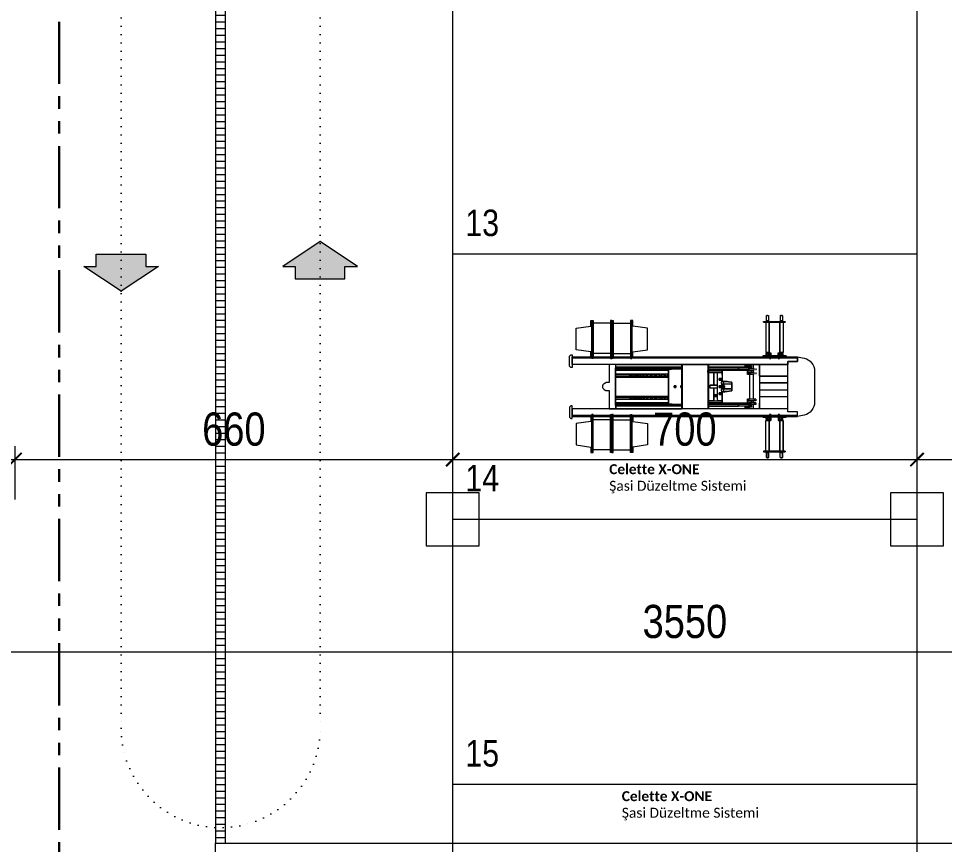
# Model space of a CAD drawing. Header units: metres. Extents: x -13545 to 152404, y -11890 to 28436.
# Drawn here: x 1645 to 3041, y 349 to 1595 of the extents above; entities that cross this region are included whole.
import ezdxf
from ezdxf.enums import TextEntityAlignment as Align

# ---------------------------------------------------------------- set-up
doc = ezdxf.new("R2010")
doc.units = ezdxf.units.M
doc.header["$LTSCALE"] = 100
doc.header["$MEASUREMENT"] = 0
for name, pattern in [('DOT2', [0.125, 0, -0.125]), ('HIDDEN', [0.375, 0.25, -0.125]), ('PHANTOM2', [1.25, 0.625, -0.125, 0.125, -0.125, 0.125, -0.125])]:
    doc.linetypes.add(name, pattern=pattern)
doc.layers.get('0').update_dxf_attribs({"color": 9, "lineweight": 9})
for name, color, linetype, lineweight in [('01', 9, 'Continuous', 9), ('06D', 9, 'Continuous', 9), ('21', 9, 'Continuous', 9), ('25', 8, 'Continuous', 9), ('32-ekipman', 9, 'Continuous', 9), ('E-KABLO', 7, 'Continuous', 30)]:
    doc.layers.add(name, color=color, linetype=linetype, lineweight=lineweight)
doc.styles.add('MuuM_TEXT-STANDART', font='ARIALN.TTF')
doc.styles.get("Standard").update_dxf_attribs({"font": 'ARIALN.TTF'})
doc.dimstyles.new('MuuM_DIM200', dxfattribs={"dimscale": 20, "dimtxt": 2, "dimasz": 1, "dimexe": 1, "dimexo": 1, "dimgap": 1, "dimtad": 1, "dimdec": 1, "dimrnd": 0.5, "dimdsep": 46, "dimtxsty": 'MuuM_TEXT-STANDART', "dimblk": 'ARCHTICK', "dimcen": 0, "dimdle": 0.15, "dimclrd": 256, "dimclre": 256, "dimclrt": 256, "dimadec": 0, "dimazin": 0, "dimtfac": 5, "dimtdec": 1, "dimtix": 1, "dimtmove": 2, "dimatfit": 3, "dimldrblk": 'DOT', "dimfxl": 3, "dimfxlon": 1, "dimtolj": 1, "dimlwd": -1, "dimlwe": -1, "dimarcsym": 0})

# ---------------------------------------------------------------- blocks, each defined once
blk = doc.blocks.new('p-kolon_80x80')
blk.add_lwpolyline([(-40, -40), (40, -40), (40, 40), (-40, 40)], close=True)
blk = doc.blocks.new('2.bod.sitatik')
at = {"layer": '01'}
for p in [(2300, -7790), (3000, -7790)]:
    blk.add_blockref('p-kolon_80x80', p, dxfattribs=at)
blk = doc.blocks.new('p-işyeri')
at = {"color": 0, "const_width": 2}
blk.add_lwpolyline([(200, 0), (200, 700), (-200, 700), (-200, 0)], close=True, dxfattribs=at)
blk = doc.blocks.new('p-ızgara')
at = {"layer": '06D'}
h = blk.add_hatch(dxfattribs=at)
h.set_pattern_fill('_USER', color=252, scale=10, angle=180, style=0, pattern_type=0)
h.set_pattern_definition([(180, (-7e-12, -8630), (-1e-15, -10), [])])
h.paths.add_polyline_path([(1942.5, -4975), (1942.5, -8278.5), (1957.5, -8278.5), (1957.5, -4975)])
blk.add_lwpolyline([(1942.5, -4975), (1942.5, -8278.5), (1957.5, -8278.5), (1957.5, -4975)], close=True, dxfattribs=at)
blk = doc.blocks.new('A$C599603B5')
at = {"linetype": 'Continuous'}
for p, q in [((1.409, 2.998), (1.409, 3.655)), ((0.079, 3.371), (0.079, 3.336)), ((0.583, 3.356), (0.079, 3.356)), ((0.079, 3.356), (0.651, 3.356)), ((0.079, 3.356), (0.079, 3.336)), ((0.079, 3.356), (0.079, 3.336)), ((0.079, 3.356), (0.583, 3.356)), ((0.583, 3.336), (0.583, 3.356)), ((0.583, 3.336), (0.583, 3.356)), ((0.583, 3.356), (0.583, 3.336)), ((0.651, 3.356), (0.583, 3.356)), ((0.651, 3.336), (0.651, 3.356)), ((0.651, 3.336), (0.651, 3.356)), ((2.069, 3.356), (1.497, 3.356)), ((1.497, 3.336), (1.497, 3.356)), ((1.497, 3.336), (1.497, 3.356)), ((1.497, 3.356), (1.565, 3.356)), ((1.565, 3.356), (2.069, 3.356)), ((1.565, 3.336), (1.565, 3.356)), ((1.565, 3.336), (1.565, 3.356)), ((1.565, 3.356), (1.565, 3.336)), ((2.069, 3.356), (1.565, 3.356)), ((2.069, 3.371), (2.069, 3.336)), ((2.069, 3.356), (2.069, 3.336)), ((2.069, 3.356), (2.069, 3.336)), ((0.079, 3.336), (0.651, 3.336)), ((0.079, 3.336), (0.583, 3.336)), ((0.119, 3.077), (0.119, 3.336)), ((0.119, 3.336), (0.572, 3.336)), ((0.119, 3.077), (0.119, 3.336)), ((0.572, 3.077), (0.572, 3.336)), ((0.572, 3.077), (0.572, 3.336)), ((0.583, 3.336), (0.651, 3.336)), ((0.638, 3.076), (0.638, 3.336)), ((2.069, 3.336), (1.497, 3.336)), ((1.565, 3.336), (1.497, 3.336)), ((1.51, 3.076), (1.51, 3.336)), ((2.069, 3.336), (1.565, 3.336)), ((1.576, 3.077), (1.576, 3.336)), ((2.029, 3.336), (1.576, 3.336)), ((1.576, 3.077), (1.576, 3.336)), ((2.029, 3.077), (2.029, 3.336)), ((2.029, 3.077), (2.029, 3.336)), ((0.079, 3.076), (0.651, 3.076)), ((0.079, 3.056), (0.079, 3.076)), ((0.079, 3.056), (0.079, 3.076)), ((0.079, 3.076), (0.583, 3.076)), ((0.119, 3.077), (0.572, 3.077)), ((0.583, 3.076), (0.583, 3.056)), ((0.583, 3.076), (0.583, 3.056)), ((0.583, 3.056), (0.583, 3.076)), ((0.583, 3.076), (0.651, 3.076)), ((0.651, 3.076), (0.651, 3.056)), ((0.651, 3.076), (0.651, 3.056)), ((2.069, 3.076), (1.497, 3.076)), ((1.497, 3.076), (1.497, 3.056)), ((1.565, 3.076), (1.497, 3.076)), ((1.497, 3.076), (1.497, 3.056)), ((1.565, 3.076), (1.565, 3.056)), ((2.069, 3.076), (1.565, 3.076)), ((1.565, 3.076), (1.565, 3.056)), ((1.565, 3.056), (1.565, 3.076)), ((2.029, 3.077), (1.576, 3.077)), ((2.069, 3.056), (2.069, 3.076)), ((2.069, 3.056), (2.069, 3.076)), ((0.079, 3.056), (0.651, 3.056)), ((0.079, 3.056), (0.079, 3.036)), ((0.079, 3.056), (0.079, 3.036)), ((0.583, 3.056), (0.079, 3.056)), ((0.079, 3.056), (0.651, 3.056)), ((0.583, 3.056), (0.079, 3.056)), ((0.079, 3.036), (0.651, 3.036)), ((0.079, 3.036), (0.583, 3.036)), ((0.119, 3.036), (0.572, 3.036)), ((0.119, 3.036), (0.119, 2.777)), ((0.119, 3.036), (0.119, 2.777)), ((0.572, 3.036), (0.572, 2.777)), ((0.572, 3.036), (0.572, 2.777)), ((0.583, 3.036), (0.583, 3.056)), ((0.583, 3.036), (0.583, 3.056)), ((0.583, 3.056), (0.583, 3.036)), ((0.651, 3.056), (0.583, 3.056)), ((0.651, 3.056), (0.583, 3.056)), ((0.583, 3.036), (0.651, 3.036)), ((0.638, 3.036), (0.638, 2.776)), ((0.651, 3.036), (0.651, 3.056)), ((0.651, 3.036), (0.651, 3.056)), ((1.359, 3.007), (0.789, 3.007)), ((0.789, 3.006), (0.789, 2.007)), ((0.789, 3.001), (1.359, 3.001)), ((0.789, 2.995), (1.359, 2.995)), ((0.813, 2.995), (0.813, 2.202)), ((0.827, 2.995), (0.827, 2.202)), ((0.884, 2.995), (0.884, 2.772)), ((0.916, 2.772), (0.916, 2.995)), ((0.926, 2.202), (0.926, 2.995)), ((1.216, 2.202), (1.216, 2.995)), ((1.233, 2.772), (1.233, 2.995)), ((1.264, 2.995), (1.264, 2.772)), ((1.321, 2.995), (1.321, 2.202)), ((1.335, 2.995), (1.335, 2.202)), ((1.359, 3.006), (1.359, 2.007)), ((1.409, 2.997), (1.409, 0.405)), ((2.069, 3.056), (1.497, 3.056)), ((1.497, 3.036), (1.497, 3.056)), ((1.497, 3.036), (1.497, 3.056)), ((1.497, 3.056), (1.565, 3.056)), ((2.069, 3.056), (1.497, 3.056)), ((1.497, 3.056), (1.565, 3.056)), ((2.069, 3.036), (1.497, 3.036)), ((1.565, 3.036), (1.497, 3.036)), ((1.51, 3.036), (1.51, 2.776)), ((1.565, 3.036), (1.565, 3.056)), ((1.565, 3.036), (1.565, 3.056)), ((1.565, 3.056), (2.069, 3.056)), ((1.565, 3.056), (1.565, 3.036)), ((1.565, 3.056), (2.069, 3.056)), ((2.069, 3.036), (1.565, 3.036)), ((2.029, 3.036), (1.576, 3.036)), ((1.576, 3.036), (1.576, 2.777)), ((1.576, 3.036), (1.576, 2.777)), ((2.029, 3.036), (2.029, 2.777)), ((2.029, 3.036), (2.029, 2.777)), ((2.069, 3.056), (2.069, 3.036)), ((2.069, 3.056), (2.069, 3.036)), ((0.079, 2.742), (0.079, 2.776)), ((0.079, 2.776), (0.651, 2.776)), ((0.079, 2.756), (0.079, 2.776)), ((0.079, 2.756), (0.079, 2.776)), ((0.079, 2.776), (0.583, 2.776)), ((0.583, 2.756), (0.079, 2.756)), ((0.079, 2.756), (0.651, 2.756)), ((0.079, 2.756), (0.583, 2.756)), ((0.119, 2.777), (0.572, 2.777)), ((0.583, 2.776), (0.583, 2.756)), ((0.583, 2.776), (0.583, 2.756)), ((0.583, 2.756), (0.583, 2.776)), ((0.583, 2.776), (0.651, 2.776)), ((0.651, 2.756), (0.583, 2.756)), ((0.651, 2.776), (0.651, 2.756)), ((0.651, 2.776), (0.651, 2.756)), ((0.916, 2.783), (0.884, 2.783)), ((0.884, 2.772), (0.916, 2.772)), ((0.884, 2.761), (0.884, 2.73)), ((0.916, 2.761), (0.884, 2.761)), ((0.916, 2.737), (0.884, 2.737)), ((0.884, 2.73), (0.907, 2.73)), ((0.884, 2.723), (0.884, 2.692)), ((0.916, 2.723), (0.884, 2.723)), ((0.916, 2.699), (0.884, 2.699)), ((0.884, 2.692), (0.907, 2.692)), ((0.884, 2.685), (0.884, 2.659)), ((0.916, 2.685), (0.884, 2.685)), ((0.916, 2.667), (0.884, 2.667)), ((0.884, 2.659), (0.907, 2.659)), ((0.907, 2.73), (0.907, 2.737)), ((0.907, 2.692), (0.907, 2.699)), ((0.907, 2.659), (0.907, 2.667)), ((0.916, 2.737), (0.916, 2.761)), ((0.916, 2.699), (0.916, 2.723)), ((0.916, 2.667), (0.916, 2.685)), ((1.233, 2.783), (1.264, 2.783)), ((1.264, 2.772), (1.233, 2.772)), ((1.233, 2.737), (1.233, 2.761)), ((1.233, 2.761), (1.264, 2.761)), ((1.233, 2.737), (1.264, 2.737)), ((1.233, 2.699), (1.233, 2.723)), ((1.233, 2.723), (1.264, 2.723)), ((1.233, 2.699), (1.264, 2.699)), ((1.233, 2.667), (1.233, 2.685)), ((1.233, 2.685), (1.264, 2.685)), ((1.233, 2.667), (1.264, 2.667)), ((1.242, 2.73), (1.242, 2.737)), ((1.264, 2.73), (1.242, 2.73)), ((1.242, 2.692), (1.242, 2.699)), ((1.264, 2.692), (1.242, 2.692)), ((1.242, 2.659), (1.242, 2.667)), ((1.264, 2.659), (1.242, 2.659)), ((1.264, 2.761), (1.264, 2.73)), ((1.264, 2.723), (1.264, 2.692)), ((1.264, 2.685), (1.264, 2.659)), ((2.069, 2.776), (1.497, 2.776)), ((1.497, 2.776), (1.497, 2.756)), ((1.565, 2.776), (1.497, 2.776)), ((1.497, 2.776), (1.497, 2.756)), ((2.069, 2.756), (1.497, 2.756)), ((1.497, 2.756), (1.565, 2.756)), ((1.565, 2.776), (1.565, 2.756)), ((2.069, 2.776), (1.565, 2.776)), ((1.565, 2.776), (1.565, 2.756)), ((1.565, 2.756), (1.565, 2.776)), ((1.565, 2.756), (2.069, 2.756)), ((2.069, 2.756), (1.565, 2.756)), ((2.029, 2.777), (1.576, 2.777)), ((2.069, 2.742), (2.069, 2.776)), ((2.069, 2.756), (2.069, 2.776)), ((2.069, 2.756), (2.069, 2.776)), ((0.884, 2.652), (0.884, 2.621)), ((0.916, 2.652), (0.884, 2.652)), ((0.916, 2.629), (0.884, 2.629)), ((0.884, 2.621), (0.907, 2.621)), ((0.884, 2.614), (0.884, 2.577)), ((0.916, 2.614), (0.884, 2.614)), ((0.916, 2.584), (0.884, 2.584)), ((0.884, 2.577), (0.907, 2.577)), ((0.884, 2.57), (0.884, 2.525)), ((0.916, 2.57), (0.884, 2.57)), ((0.916, 2.533), (0.884, 2.533)), ((0.884, 2.525), (0.907, 2.525)), ((0.884, 2.518), (0.884, 2.467)), ((0.916, 2.518), (0.884, 2.518)), ((0.907, 2.621), (0.907, 2.629)), ((0.907, 2.577), (0.907, 2.584)), ((0.907, 2.525), (0.907, 2.533)), ((0.916, 2.629), (0.916, 2.652)), ((0.916, 2.584), (0.916, 2.614)), ((0.916, 2.533), (0.916, 2.57)), ((0.916, 2.475), (0.916, 2.518)), ((1.233, 2.629), (1.233, 2.652)), ((1.233, 2.652), (1.264, 2.652)), ((1.233, 2.629), (1.264, 2.629)), ((1.233, 2.584), (1.233, 2.614)), ((1.233, 2.614), (1.264, 2.614)), ((1.233, 2.584), (1.264, 2.584)), ((1.233, 2.533), (1.233, 2.57)), ((1.233, 2.57), (1.264, 2.57)), ((1.233, 2.533), (1.264, 2.533)), ((1.233, 2.475), (1.233, 2.518)), ((1.233, 2.518), (1.264, 2.518)), ((1.242, 2.621), (1.242, 2.629)), ((1.264, 2.621), (1.242, 2.621)), ((1.242, 2.577), (1.242, 2.584)), ((1.264, 2.577), (1.242, 2.577)), ((1.242, 2.525), (1.242, 2.533)), ((1.264, 2.525), (1.242, 2.525)), ((1.264, 2.652), (1.264, 2.621)), ((1.264, 2.614), (1.264, 2.577)), ((1.264, 2.57), (1.264, 2.525)), ((1.264, 2.518), (1.264, 2.467)), ((0.916, 2.475), (0.884, 2.475)), ((0.884, 2.467), (0.907, 2.467)), ((0.884, 2.45), (0.884, 2.399)), ((0.916, 2.45), (0.884, 2.45)), ((0.916, 2.407), (0.884, 2.407)), ((0.884, 2.399), (0.907, 2.399)), ((0.884, 2.382), (0.884, 2.331)), ((0.916, 2.382), (0.884, 2.382)), ((0.907, 2.467), (0.907, 2.475)), ((0.907, 2.399), (0.907, 2.407)), ((0.916, 2.407), (0.916, 2.45)), ((0.916, 2.339), (0.916, 2.382)), ((1.233, 2.475), (1.264, 2.475)), ((1.233, 2.407), (1.233, 2.45)), ((1.233, 2.45), (1.264, 2.45)), ((1.233, 2.407), (1.264, 2.407)), ((1.233, 2.339), (1.233, 2.382)), ((1.233, 2.382), (1.264, 2.382)), ((1.242, 2.467), (1.242, 2.475)), ((1.264, 2.467), (1.242, 2.467)), ((1.242, 2.399), (1.242, 2.407)), ((1.264, 2.399), (1.242, 2.399)), ((1.264, 2.45), (1.264, 2.399)), ((1.264, 2.382), (1.264, 2.331)), ((0.916, 2.339), (0.884, 2.339)), ((0.884, 2.331), (0.907, 2.331)), ((0.884, 2.304), (0.884, 2.253)), ((0.916, 2.304), (0.884, 2.304)), ((0.916, 2.261), (0.884, 2.261)), ((0.884, 2.253), (0.907, 2.253)), ((0.907, 2.331), (0.907, 2.339)), ((0.907, 2.253), (0.907, 2.261)), ((0.916, 2.261), (0.916, 2.304)), ((1.233, 2.339), (1.264, 2.339)), ((1.233, 2.261), (1.233, 2.304)), ((1.233, 2.304), (1.264, 2.304)), ((1.233, 2.261), (1.264, 2.261)), ((1.242, 2.331), (1.242, 2.339)), ((1.264, 2.331), (1.242, 2.331)), ((1.242, 2.253), (1.242, 2.261)), ((1.264, 2.253), (1.242, 2.253)), ((1.264, 2.304), (1.264, 2.253)), ((0.809, 2.206), (0.789, 2.206)), ((0.805, 2.156), (0.806, 2.156)), ((0.805, 2.007), (0.805, 2.156)), ((0.805, 2.148), (0.806, 2.148)), ((0.809, 2.157), (0.809, 2.206)), ((1.338, 2.202), (0.81, 2.202)), ((0.81, 2.15), (0.81, 2.202)), ((0.884, 2.216), (0.884, 2.202)), ((0.916, 2.216), (0.884, 2.216)), ((0.916, 2.202), (0.916, 2.216)), ((1.061, 2.112), (1.061, 2.096)), ((1.061, 2.104), (1.062, 2.101)), ((1.062, 2.101), (1.064, 2.098)), ((1.084, 2.098), (1.086, 2.101)), ((1.087, 2.112), (1.086, 2.114)), ((1.087, 2.096), (1.087, 2.112)), ((1.233, 2.202), (1.233, 2.216)), ((1.233, 2.216), (1.264, 2.216)), ((1.264, 2.216), (1.264, 2.202)), ((1.338, 2.15), (1.338, 2.202)), ((1.339, 2.157), (1.339, 2.206)), ((1.359, 2.206), (1.339, 2.206)), ((1.343, 2.156), (1.342, 2.156)), ((1.343, 2.148), (1.342, 2.148)), ((1.343, 2.007), (1.343, 2.156)), ((0.739, 1.999), (1.409, 1.999)), ((0.739, 1.999), (1.409, 1.999)), ((1.409, 1.998), (0.739, 1.998)), ((1.061, 2.012), (1.061, 2.007)), ((1.087, 2.012), (1.086, 2.015)), ((1.087, 2.007), (1.087, 2.012)), ((1.409, 1.607), (0.739, 1.607)), ((1.409, 1.598), (0.739, 1.598)), ((0.739, 1.598), (1.409, 1.598)), ((0.739, 1.598), (0.779, 1.598)), ((0.779, 0.956), (0.779, 1.607)), ((0.809, 1.607), (0.809, 0.999)), ((0.809, 1.551), (0.829, 1.551)), ((0.829, 1.607), (0.829, 1.391)), ((0.859, 1.607), (0.859, 1.391)), ((1.054, 1.575), (1.054, 1.461)), ((1.088, 1.58), (1.06, 1.58)), ((1.094, 1.575), (1.094, 1.461)), ((1.289, 1.607), (1.289, 1.391)), ((1.319, 1.607), (1.319, 1.391)), ((1.319, 1.551), (1.339, 1.551)), ((1.339, 0.999), (1.339, 1.607)), ((1.369, 0.956), (1.369, 1.607)), ((1.369, 1.598), (1.409, 1.598)), ((0.859, 1.521), (1.054, 1.521)), ((0.859, 1.461), (1.289, 1.461)), ((0.926, 1.461), (0.926, 1.521)), ((0.948, 1.521), (0.948, 1.461)), ((0.978, 1.438), (0.953, 1.438)), ((0.953, 1.438), (0.953, 1.391)), ((0.978, 1.438), (0.978, 1.391)), ((0.999, 1.397), (0.978, 1.397)), ((0.978, 1.391), (0.978, 1.397)), ((0.999, 1.367), (0.999, 1.397)), ((1.04, 1.397), (1.061, 1.397)), ((1.04, 1.397), (1.04, 1.367)), ((1.061, 1.397), (1.061, 1.367)), ((1.062, 1.438), (1.062, 1.357)), ((1.062, 1.438), (1.087, 1.438)), ((1.087, 1.438), (1.087, 1.357)), ((1.108, 1.397), (1.087, 1.397)), ((1.087, 1.367), (1.087, 1.397)), ((1.094, 1.521), (1.289, 1.521)), ((1.108, 1.367), (1.108, 1.397)), ((1.149, 1.397), (1.17, 1.397)), ((1.149, 1.397), (1.149, 1.367)), ((1.17, 1.397), (1.17, 1.391)), ((1.171, 1.438), (1.196, 1.438)), ((1.171, 1.438), (1.171, 1.391)), ((1.196, 1.438), (1.196, 1.391)), ((0.824, 0.999), (0.824, 1.387)), ((0.828, 1.391), (0.829, 1.391)), ((0.981, 1.391), (0.829, 1.391)), ((0.978, 1.394), (0.978, 1.394)), ((1.009, 1.251), (0.991, 1.385)), ((0.999, 1.367), (0.993, 1.367)), ((1.001, 1.394), (0.999, 1.394)), ((1, 1.384), (1, 1.389)), ((1, 1.32), (1, 1.369)), ((1.04, 1.394), (1.039, 1.394)), ((1.04, 1.246), (1.04, 1.369)), ((1.04, 1.367), (1.061, 1.367)), ((1.062, 1.394), (1.061, 1.394)), ((1.062, 1.369), (1.061, 1.369)), ((1.062, 1.357), (1.087, 1.357)), ((1.087, 1.394), (1.087, 1.394)), ((1.087, 1.369), (1.087, 1.369)), ((1.108, 1.367), (1.087, 1.367)), ((1.11, 1.394), (1.108, 1.394)), ((1.109, 1.384), (1.109, 1.389)), ((1.109, 1.246), (1.109, 1.369)), ((1.158, 1.385), (1.139, 1.251)), ((1.149, 1.394), (1.148, 1.394)), ((1.149, 1.32), (1.149, 1.369)), ((1.149, 1.367), (1.155, 1.367)), ((1.319, 1.391), (1.168, 1.391)), ((1.171, 1.394), (1.17, 1.394)), ((1.324, 0.999), (1.324, 1.387)), ((0.809, 1.147), (0.779, 1.147)), ((1.129, 1.246), (1.019, 1.246)), ((1.339, 1.147), (1.369, 1.147)), ((0.778, 1.044), (0.753, 1.044)), ((0.753, 0.985), (0.753, 1.044)), ((0.778, 0.952), (0.778, 1.044)), ((0.803, 0.886), (0.803, 0.99)), ((0.828, 0.99), (0.803, 0.99)), ((0.828, 0.99), (0.803, 0.99)), ((0.803, 0.99), (0.803, 0.928)), ((0.828, 0.886), (0.828, 0.99)), ((0.828, 0.928), (0.828, 0.99)), ((0.829, 1.012), (0.889, 1.012)), ((0.829, 1.012), (0.829, 0.956)), ((0.859, 1.012), (0.859, 0.956)), ((0.885, 0.99), (0.86, 0.99)), ((0.86, 0.886), (0.86, 0.99)), ((0.885, 0.99), (0.86, 0.99)), ((0.86, 0.99), (0.86, 0.928)), ((0.885, 0.886), (0.885, 0.99)), ((0.885, 0.928), (0.885, 0.99)), ((0.892, 1.01), (0.891, 1.009)), ((0.892, 1.01), (0.892, 1.01)), ((1.257, 1.009), (1.256, 1.01)), ((1.256, 1.01), (1.256, 1.01)), ((1.259, 1.012), (1.319, 1.012)), ((1.288, 0.99), (1.263, 0.99)), ((1.263, 0.908), (1.263, 0.99)), ((1.288, 0.99), (1.263, 0.99)), ((1.263, 0.99), (1.263, 0.928)), ((1.288, 0.908), (1.288, 0.99)), ((1.288, 0.928), (1.288, 0.99)), ((1.289, 1.011), (1.289, 0.956)), ((1.32, 1.012), (1.319, 1.012)), ((1.319, 1.011), (1.319, 0.956)), ((1.345, 0.99), (1.32, 0.99)), ((1.32, 0.908), (1.32, 0.99)), ((1.345, 0.99), (1.32, 0.99)), ((1.32, 0.99), (1.32, 0.928)), ((1.345, 0.908), (1.345, 0.99)), ((1.345, 0.928), (1.345, 0.99)), ((1.37, 1.044), (1.395, 1.044)), ((1.37, 0.952), (1.37, 1.044)), ((1.395, 0.985), (1.395, 1.044)), ((0.803, 0.928), (0.74, 0.928)), ((0.74, 0.828), (0.74, 0.928)), ((0.803, 0.928), (0.74, 0.928)), ((0.828, 0.908), (0.803, 0.908)), ((0.828, 0.886), (0.803, 0.886)), ((0.86, 0.928), (0.828, 0.928)), ((0.86, 0.928), (0.828, 0.928)), ((0.885, 0.908), (0.86, 0.908)), ((0.885, 0.886), (0.86, 0.886)), ((1.263, 0.928), (0.885, 0.928)), ((1.263, 0.928), (0.885, 0.928)), ((1.263, 0.908), (1.288, 0.908)), ((1.288, 0.886), (1.263, 0.886)), ((1.32, 0.928), (1.288, 0.928)), ((1.32, 0.928), (1.288, 0.928)), ((1.32, 0.908), (1.345, 0.908)), ((1.345, 0.886), (1.32, 0.886)), ((1.408, 0.928), (1.345, 0.928)), ((1.408, 0.928), (1.345, 0.928)), ((1.408, 0.828), (1.408, 0.928)), ((0, 0.713), (0.002, 0.722)), ((0, 0.713), (0.002, 0.722)), ((0, 0.707), (0.002, 0.698)), ((0.002, 0.698), (0, 0.707)), ((0.08, 0.726), (0.007, 0.726)), ((0.007, 0.726), (0.08, 0.726)), ((0.08, 0.694), (0.08, 0.726)), ((0.08, 0.726), (0.08, 0.725)), ((0.08, 0.725), (0.091, 0.725)), ((0.08, 0.725), (0.08, 0.695)), ((0.091, 0.725), (0.08, 0.725)), ((0.08, 0.725), (0.08, 0.695)), ((0.101, 0.768), (0.091, 0.768)), ((0.091, 0.768), (0.091, 0.442)), ((0.101, 0.768), (0.091, 0.768)), ((0.091, 0.768), (0.091, 0.442)), ((0.091, 0.695), (0.091, 0.725)), ((0.101, 0.768), (0.101, 0.442)), ((0.101, 0.442), (0.101, 0.768)), ((0.101, 0.735), (0.561, 0.735)), ((0.101, 0.685), (0.101, 0.735)), ((0.101, 0.735), (0.561, 0.735)), ((0.101, 0.735), (0.561, 0.735)), ((0.101, 0.685), (0.101, 0.735)), ((0.561, 0.71), (0.561, 0.735)), ((0.561, 0.735), (0.561, 0.685)), ((0.561, 0.735), (0.561, 0.685)), ((0.561, 0.68), (0.561, 0.708)), ((0.561, 0.708), (0.561, 0.68)), ((0.584, 0.731), (0.612, 0.731)), ((0.612, 0.731), (0.584, 0.731)), ((0.612, 0.78), (0.622, 0.78)), ((0.612, 0.78), (0.612, 0.68)), ((0.612, 0.68), (0.612, 0.78)), ((0.612, 0.78), (0.622, 0.78)), ((0.612, 0.68), (0.612, 0.731)), ((0.622, 0.68), (0.622, 0.78)), ((0.622, 0.78), (0.622, 0.68)), ((1.408, 0.828), (0.74, 0.828)), ((0.74, 0.828), (0.918, 0.827)), ((0.918, 0.827), (1.018, 0.827)), ((0.918, 0.405), (0.918, 0.827)), ((0.918, 0.405), (0.918, 0.827)), ((1.018, 0.405), (1.018, 0.827)), ((1.018, 0.405), (1.018, 0.827)), ((1.018, 0.827), (1.13, 0.827)), ((1.13, 0.827), (1.23, 0.827)), ((1.13, 0.827), (1.13, 0.405)), ((1.13, 0.405), (1.13, 0.827)), ((1.23, 0.405), (1.23, 0.828)), ((1.23, 0.828), (1.408, 0.828)), ((1.23, 0.827), (1.23, 0.405)), ((1.536, 0.78), (1.526, 0.78)), ((1.526, 0.68), (1.526, 0.78)), ((1.536, 0.78), (1.536, 0.68)), ((1.564, 0.731), (1.536, 0.731)), ((2.047, 0.735), (1.587, 0.735)), ((1.587, 0.71), (1.587, 0.735)), ((1.587, 0.68), (1.587, 0.708)), ((2.047, 0.768), (2.057, 0.768)), ((2.047, 0.768), (2.047, 0.442)), ((2.057, 0.768), (2.057, 0.442)), ((2.068, 0.725), (2.057, 0.725)), ((2.148, 0.713), (2.146, 0.722)), ((2.148, 0.707), (2.146, 0.698)), ((0.007, 0.694), (0.08, 0.694)), ((0.08, 0.694), (0.007, 0.694)), ((0.08, 0.695), (0.091, 0.695)), ((0.08, 0.695), (0.08, 0.694)), ((0.08, 0.695), (0.091, 0.695)), ((0.101, 0.685), (0.561, 0.685)), ((0.561, 0.685), (0.101, 0.685)), ((0.561, 0.685), (0.101, 0.685)), ((0.561, 0.68), (0.561, 0.68)), ((0.561, 0.68), (0.562, 0.68)), ((0.561, 0.68), (0.612, 0.68)), ((0.652, 0.68), (0.562, 0.68)), ((0.562, 0.68), (0.562, 0.66)), ((0.652, 0.68), (0.562, 0.68)), ((0.562, 0.68), (0.562, 0.66)), ((0.652, 0.66), (0.562, 0.66)), ((0.562, 0.66), (0.652, 0.66)), ((0.622, 0.68), (0.612, 0.68)), ((0.612, 0.55), (0.612, 0.66)), ((0.612, 0.55), (0.612, 0.66)), ((0.612, 0.66), (0.622, 0.66)), ((0.622, 0.55), (0.622, 0.66)), ((0.622, 0.66), (0.622, 0.55)), ((0.622, 0.66), (0.622, 0.55)), ((0.652, 0.68), (0.652, 0.66)), ((0.652, 0.66), (0.652, 0.68)), ((1.496, 0.68), (1.586, 0.68)), ((1.496, 0.68), (1.496, 0.66)), ((1.496, 0.66), (1.586, 0.66)), ((1.526, 0.55), (1.526, 0.66)), ((1.526, 0.66), (1.526, 0.55)), ((1.536, 0.55), (1.536, 0.66)), ((1.586, 0.68), (1.586, 0.66)), ((1.587, 0.68), (1.586, 0.68)), ((2.047, 0.685), (1.587, 0.685)), ((1.587, 0.68), (1.587, 0.68)), ((2.068, 0.695), (2.057, 0.695)), ((0, 0.503), (0.002, 0.512)), ((0, 0.503), (0.002, 0.512)), ((0, 0.497), (0.002, 0.488)), ((0.002, 0.488), (0, 0.497)), ((0.007, 0.516), (0.08, 0.516)), ((0.007, 0.516), (0.08, 0.516)), ((0.007, 0.484), (0.08, 0.484)), ((0.08, 0.484), (0.007, 0.484)), ((0.08, 0.484), (0.08, 0.516)), ((0.08, 0.516), (0.08, 0.515)), ((0.08, 0.515), (0.091, 0.515)), ((0.08, 0.515), (0.08, 0.485)), ((0.091, 0.515), (0.08, 0.515)), ((0.08, 0.515), (0.08, 0.485)), ((0.08, 0.485), (0.091, 0.485)), ((0.08, 0.485), (0.08, 0.484)), ((0.08, 0.485), (0.091, 0.485)), ((0.091, 0.485), (0.091, 0.515)), ((0.101, 0.442), (0.091, 0.442)), ((0.091, 0.442), (0.101, 0.442)), ((0.101, 0.525), (0.561, 0.525)), ((0.561, 0.525), (0.101, 0.525)), ((0.101, 0.525), (0.101, 0.475)), ((0.101, 0.525), (0.561, 0.525)), ((0.101, 0.475), (0.101, 0.525)), ((0.101, 0.475), (0.561, 0.475)), ((0.101, 0.475), (0.561, 0.475)), ((0.561, 0.475), (0.101, 0.475)), ((0.561, 0.53), (0.561, 0.502)), ((0.561, 0.53), (0.562, 0.53)), ((0.612, 0.53), (0.561, 0.53)), ((0.561, 0.53), (0.561, 0.502)), ((0.561, 0.475), (0.561, 0.525)), ((0.561, 0.525), (0.561, 0.475)), ((0.561, 0.475), (0.561, 0.5)), ((0.652, 0.55), (0.562, 0.55)), ((0.562, 0.55), (0.562, 0.53)), ((0.652, 0.55), (0.562, 0.55)), ((0.562, 0.55), (0.562, 0.53)), ((0.652, 0.53), (0.562, 0.53)), ((0.562, 0.53), (0.652, 0.53)), ((0.584, 0.479), (0.612, 0.479)), ((0.584, 0.479), (0.612, 0.479)), ((0.622, 0.55), (0.612, 0.55)), ((0.612, 0.43), (0.612, 0.53)), ((0.622, 0.53), (0.612, 0.53)), ((0.612, 0.53), (0.612, 0.43)), ((0.612, 0.479), (0.612, 0.53)), ((0.612, 0.43), (0.622, 0.43)), ((0.612, 0.43), (0.622, 0.43)), ((0.652, 0.55), (0.622, 0.55)), ((0.622, 0.43), (0.622, 0.53)), ((0.622, 0.43), (0.622, 0.53)), ((0.652, 0.55), (0.652, 0.53)), ((0.652, 0.53), (0.652, 0.55)), ((1.496, 0.55), (1.586, 0.55)), ((1.496, 0.55), (1.496, 0.53)), ((1.496, 0.55), (1.526, 0.55)), ((1.496, 0.53), (1.586, 0.53)), ((1.526, 0.43), (1.526, 0.53)), ((1.536, 0.43), (1.526, 0.43)), ((1.536, 0.43), (1.536, 0.53)), ((1.564, 0.479), (1.536, 0.479)), ((1.586, 0.55), (1.586, 0.53)), ((1.587, 0.53), (1.586, 0.53)), ((1.587, 0.53), (1.587, 0.502)), ((2.047, 0.525), (1.587, 0.525)), ((1.587, 0.475), (1.587, 0.5)), ((2.047, 0.475), (1.587, 0.475)), ((2.047, 0.442), (2.057, 0.442)), ((2.068, 0.515), (2.057, 0.515)), ((2.068, 0.485), (2.057, 0.485)), ((2.141, 0.516), (2.068, 0.516)), ((2.148, 0.503), (2.146, 0.512)), ((2.148, 0.497), (2.146, 0.488))]:
    blk.add_line(p, q, dxfattribs=at)
for points in [[(0.594, 3.655), (0.784, 3.655), (0.784, 3.675), (0.764, 3.695), (0.614, 3.695), (0.594, 3.675)], [(0.623, 3.655), (0.623, 0.255), (0.638, 0.255), (0.638, 3.655)], [(0.638, 3.655), (0.638, 0.255), (0.693, 0.255), (0.693, 0.405), (0.739, 0.405), (0.739, 3.655)], [(1.554, 3.655), (1.364, 3.655), (1.364, 3.675), (1.384, 3.695), (1.534, 3.695), (1.554, 3.675)], [(1.51, 3.655), (1.51, 0.255), (1.455, 0.255), (1.455, 0.405), (1.409, 0.405), (1.409, 3.655)], [(0.781, 2.997), (0.739, 2.998), (0.739, 1.999), (0.781, 1.999)], [(0.789, 2.007), (0.789, 2.995), (0.813, 2.995), (0.81, 2.202), (0.809, 2.157), (0.805, 2.156), (0.805, 2.007)], [(0.827, 2.202), (0.813, 2.202), (0.813, 2.995), (0.827, 2.995)], [(0.884, 2.202), (0.827, 2.202), (0.827, 2.995), (0.884, 2.995)], [(0.884, 2.995), (0.916, 2.995), (0.916, 2.783), (0.884, 2.783)], [(0.926, 2.202), (0.916, 2.202), (0.916, 2.995), (0.926, 2.995)], [(1.216, 2.202), (1.233, 2.202), (1.233, 2.995), (1.216, 2.995)], [(1.233, 2.995), (1.264, 2.995), (1.264, 2.783), (1.233, 2.783)], [(1.321, 2.202), (1.264, 2.202), (1.264, 2.995), (1.321, 2.995)], [(1.321, 2.202), (1.335, 2.202), (1.335, 2.995), (1.321, 2.995)], [(1.359, 2.007), (1.359, 2.995), (1.335, 2.995), (1.335, 2.202), (1.339, 2.202), (1.339, 2.157), (1.343, 2.156), (1.343, 2.007)], [(1.367, 2.997), (1.409, 2.998), (1.409, 1.999), (1.367, 1.999)], [(0.884, 2.772), (0.916, 2.772), (0.916, 2.783), (0.884, 2.783)], [(0.916, 2.761), (0.884, 2.761), (0.884, 2.771), (0.916, 2.771)], [(0.884, 2.761), (0.916, 2.761), (0.916, 2.737), (0.884, 2.737)], [(0.884, 2.73), (0.907, 2.73), (0.907, 2.737), (0.884, 2.737)], [(0.916, 2.723), (0.884, 2.723), (0.884, 2.73), (0.916, 2.73)], [(0.884, 2.723), (0.916, 2.723), (0.916, 2.699), (0.884, 2.699)], [(0.907, 2.692), (0.884, 2.692), (0.884, 2.699), (0.907, 2.699)], [(0.916, 2.685), (0.884, 2.685), (0.884, 2.692), (0.916, 2.692)], [(0.884, 2.685), (0.916, 2.685), (0.916, 2.667), (0.884, 2.667)], [(0.907, 2.659), (0.884, 2.659), (0.884, 2.667), (0.907, 2.667)], [(0.916, 2.652), (0.884, 2.652), (0.884, 2.659), (0.916, 2.659)], [(1.264, 2.772), (1.233, 2.772), (1.233, 2.783), (1.264, 2.783)], [(1.233, 2.761), (1.264, 2.761), (1.264, 2.771), (1.233, 2.771)], [(1.233, 2.761), (1.264, 2.761), (1.264, 2.737), (1.233, 2.737)], [(1.233, 2.723), (1.264, 2.723), (1.264, 2.73), (1.233, 2.73)], [(1.233, 2.723), (1.264, 2.723), (1.264, 2.699), (1.233, 2.699)], [(1.233, 2.685), (1.264, 2.685), (1.264, 2.692), (1.233, 2.692)], [(1.233, 2.685), (1.264, 2.685), (1.264, 2.667), (1.233, 2.667)], [(1.233, 2.652), (1.264, 2.652), (1.264, 2.659), (1.233, 2.659)], [(1.264, 2.73), (1.242, 2.73), (1.242, 2.737), (1.264, 2.737)], [(1.264, 2.692), (1.242, 2.692), (1.242, 2.699), (1.264, 2.699)], [(1.264, 2.659), (1.242, 2.659), (1.242, 2.667), (1.264, 2.667)], [(0.884, 2.652), (0.916, 2.652), (0.916, 2.629), (0.884, 2.629)], [(0.907, 2.621), (0.884, 2.621), (0.884, 2.629), (0.907, 2.629)], [(0.916, 2.614), (0.884, 2.614), (0.884, 2.621), (0.916, 2.621)], [(0.884, 2.614), (0.916, 2.614), (0.916, 2.584), (0.884, 2.584)], [(0.907, 2.577), (0.884, 2.577), (0.884, 2.584), (0.907, 2.584)], [(0.916, 2.57), (0.884, 2.57), (0.884, 2.577), (0.916, 2.577)], [(0.884, 2.57), (0.916, 2.57), (0.916, 2.533), (0.884, 2.533)], [(0.884, 2.525), (0.907, 2.525), (0.907, 2.533), (0.884, 2.533)], [(0.916, 2.518), (0.884, 2.518), (0.884, 2.525), (0.916, 2.525)], [(0.884, 2.518), (0.916, 2.518), (0.916, 2.475), (0.884, 2.475)], [(1.233, 2.652), (1.264, 2.652), (1.264, 2.629), (1.233, 2.629)], [(1.233, 2.614), (1.264, 2.614), (1.264, 2.621), (1.233, 2.621)], [(1.233, 2.614), (1.264, 2.614), (1.264, 2.584), (1.233, 2.584)], [(1.233, 2.57), (1.264, 2.57), (1.264, 2.577), (1.233, 2.577)], [(1.233, 2.57), (1.264, 2.57), (1.264, 2.533), (1.233, 2.533)], [(1.233, 2.518), (1.264, 2.518), (1.264, 2.525), (1.233, 2.525)], [(1.233, 2.518), (1.264, 2.518), (1.264, 2.475), (1.233, 2.475)], [(1.264, 2.621), (1.242, 2.621), (1.242, 2.629), (1.264, 2.629)], [(1.264, 2.577), (1.242, 2.577), (1.242, 2.584), (1.264, 2.584)], [(1.264, 2.533), (1.242, 2.533), (1.242, 2.525), (1.264, 2.525)], [(0.884, 2.467), (0.907, 2.467), (0.907, 2.475), (0.884, 2.475)], [(0.916, 2.45), (0.884, 2.45), (0.884, 2.467), (0.916, 2.467)], [(0.884, 2.45), (0.916, 2.45), (0.916, 2.407), (0.884, 2.407)], [(0.907, 2.399), (0.884, 2.399), (0.884, 2.407), (0.907, 2.407)], [(0.916, 2.382), (0.884, 2.382), (0.884, 2.399), (0.916, 2.399)], [(0.884, 2.382), (0.916, 2.382), (0.916, 2.339), (0.884, 2.339)], [(1.233, 2.45), (1.264, 2.45), (1.264, 2.467), (1.233, 2.467)], [(1.233, 2.45), (1.264, 2.45), (1.264, 2.407), (1.233, 2.407)], [(1.233, 2.382), (1.264, 2.382), (1.264, 2.399), (1.233, 2.399)], [(1.233, 2.382), (1.264, 2.382), (1.264, 2.339), (1.233, 2.339)], [(1.264, 2.467), (1.242, 2.467), (1.242, 2.475), (1.264, 2.475)], [(1.242, 2.399), (1.264, 2.399), (1.264, 2.407), (1.242, 2.407)], [(0.907, 2.331), (0.884, 2.331), (0.884, 2.339), (0.907, 2.339)], [(0.916, 2.304), (0.884, 2.304), (0.884, 2.331), (0.916, 2.331)], [(0.884, 2.304), (0.916, 2.304), (0.916, 2.261), (0.884, 2.261)], [(0.907, 2.253), (0.884, 2.253), (0.884, 2.261), (0.907, 2.261)], [(0.916, 2.216), (0.884, 2.216), (0.884, 2.253), (0.916, 2.253)], [(1.233, 2.304), (1.264, 2.304), (1.264, 2.331), (1.233, 2.331)], [(1.233, 2.304), (1.264, 2.304), (1.264, 2.261), (1.233, 2.261)], [(1.233, 2.216), (1.264, 2.216), (1.264, 2.253), (1.233, 2.253)], [(1.264, 2.331), (1.242, 2.331), (1.242, 2.339), (1.264, 2.339)], [(1.242, 2.253), (1.264, 2.253), (1.264, 2.261), (1.242, 2.261)], [(1.343, 2.007), (0.805, 2.007), (0.805, 2.15), (0.81, 2.15), (0.81, 2.202), (1.338, 2.202), (1.339, 2.157), (1.343, 2.148)], [(0.916, 2.216), (0.884, 2.216), (0.884, 2.202), (0.916, 2.202)], [(1.264, 2.216), (1.233, 2.216), (1.233, 2.202), (1.264, 2.202)], [(0.779, 1.147), (0.809, 1.147), (0.809, 1.598), (0.779, 1.598)], [(0.809, 1.598), (0.829, 1.598), (0.829, 1.551), (0.809, 1.551)], [(0.829, 1.551), (0.809, 1.551), (0.809, 0.999), (0.824, 0.999), (0.824, 1.387), (0.828, 1.391)], [(0.859, 1.391), (0.829, 1.391), (0.829, 1.598), (0.859, 1.598)], [(0.859, 1.521), (0.859, 1.598), (1.289, 1.598), (1.289, 1.521), (1.094, 1.521), (1.094, 1.575), (1.093, 1.578), (1.088, 1.58), (1.06, 1.58), (1.057, 1.579), (1.054, 1.575), (1.054, 1.521)], [(1.094, 1.575), (1.088, 1.58), (1.057, 1.579), (1.054, 1.575), (1.054, 1.461), (1.094, 1.461)], [(1.319, 1.391), (1.289, 1.391), (1.289, 1.607), (1.319, 1.607)], [(1.339, 1.551), (1.319, 1.551), (1.319, 1.598), (1.339, 1.598)], [(1.319, 1.551), (1.339, 1.551), (1.339, 0.999), (1.324, 0.999), (1.324, 1.387), (1.319, 1.391)], [(1.339, 1.598), (1.369, 1.598), (1.369, 1.147), (1.339, 1.147)], [(1.289, 1.461), (1.289, 1.391), (1.196, 1.391), (1.196, 1.438), (1.171, 1.438), (1.17, 1.397), (1.149, 1.397), (1.143, 1.402), (1.139, 1.405), (1.134, 1.407), (1.124, 1.407), (1.119, 1.405), (1.115, 1.402), (1.108, 1.397), (1.087, 1.397), (1.087, 1.438), (1.062, 1.438), (1.061, 1.397), (1.04, 1.397), (1.037, 1.398), (1.03, 1.405), (1.025, 1.407), (1.02, 1.407), (1.01, 1.405), (1.002, 1.398), (0.999, 1.397), (0.978, 1.397), (0.978, 1.438), (0.953, 1.438), (0.953, 1.391), (0.859, 1.391), (0.859, 1.461)], [(0.926, 1.461), (0.948, 1.461), (0.948, 1.521), (0.926, 1.521)], [(0.953, 1.438), (0.978, 1.438), (0.978, 1.391), (0.953, 1.391)], [(0.999, 1.367), (0.993, 1.368), (0.991, 1.385), (0.989, 1.388), (0.987, 1.389), (0.984, 1.39), (0.978, 1.391), (0.978, 1.397), (0.999, 1.397)], [(1.061, 1.397), (1.04, 1.397), (1.04, 1.367), (1.061, 1.367)], [(1.062, 1.438), (1.087, 1.438), (1.087, 1.357), (1.062, 1.357)], [(1.108, 1.367), (1.087, 1.367), (1.087, 1.397), (1.108, 1.397)], [(1.155, 1.367), (1.149, 1.367), (1.149, 1.397), (1.17, 1.397), (1.17, 1.391), (1.167, 1.39), (1.164, 1.39), (1.161, 1.389), (1.158, 1.385)], [(1.171, 1.438), (1.196, 1.438), (1.196, 1.391), (1.171, 1.391)], [(1.263, 0.982), (1.257, 0.983), (0.885, 0.983), (0.886, 1.004), (0.892, 1.01), (0.892, 1.01), (0.889, 1.012), (0.826, 1.012), (0.824, 1.387), (0.825, 1.389), (0.828, 1.391), (0.978, 1.391), (0.984, 1.39), (0.991, 1.385), (1.009, 1.251), (1.012, 1.247), (1.019, 1.246), (1.129, 1.246), (1.136, 1.247), (1.139, 1.251), (1.158, 1.385), (1.161, 1.389), (1.164, 1.39), (1.319, 1.391), (1.324, 1.387), (1.324, 1.009), (1.323, 1.011), (1.319, 1.012), (1.289, 1.012), (1.258, 1.012), (1.256, 1.012), (1.256, 1.01), (1.262, 1.004)], [(1.019, 1.246), (1.012, 1.247), (1.009, 1.251), (0.999, 1.325), (1, 1.384), (1.006, 1.375), (1.01, 1.372), (1.02, 1.37), (1.025, 1.371), (1.03, 1.372), (1.034, 1.375), (1.037, 1.379), (1.04, 1.389), (1.04, 1.246)], [(1.109, 1.246), (1.108, 1.382), (1.115, 1.375), (1.119, 1.372), (1.124, 1.371), (1.129, 1.37), (1.139, 1.372), (1.143, 1.375), (1.149, 1.382), (1.149, 1.367), (1.149, 1.353), (1.15, 1.327), (1.139, 1.251), (1.136, 1.247), (1.129, 1.246)], [(0.779, 1.147), (0.809, 1.147), (0.809, 0.999), (0.803, 0.999), (0.803, 0.956), (0.778, 0.956)], [(1.369, 0.956), (1.345, 0.956), (1.345, 0.999), (1.339, 0.999), (1.339, 1.147), (1.369, 1.147)], [(0.778, 0.952), (0.763, 0.952), (0.763, 0.985), (0.753, 0.985), (0.753, 1.044), (0.778, 1.044)], [(0.859, 1.012), (0.828, 1.012), (0.828, 0.952), (0.859, 0.952)], [(1.289, 1.012), (1.32, 1.012), (1.32, 0.952), (1.289, 0.952)], [(1.386, 0.952), (1.37, 0.952), (1.37, 1.044), (1.395, 1.044), (1.395, 0.985), (1.386, 0.985)], [(1.526, 0.78), (1.526, 0.68), (1.536, 0.68), (1.536, 0.78)], [(2.047, 0.685), (2.047, 0.735), (1.587, 0.735), (1.587, 0.685)], [(2.047, 0.442), (2.047, 0.768), (2.057, 0.768), (2.057, 0.442)], [(2.057, 0.695), (2.057, 0.725), (2.068, 0.725), (2.068, 0.695)], [(1.496, 0.66), (1.496, 0.68), (1.586, 0.68), (1.586, 0.66)], [(1.536, 0.55), (1.536, 0.66), (1.526, 0.66), (1.526, 0.55)], [(1.496, 0.53), (1.496, 0.55), (1.586, 0.55), (1.586, 0.53)], [(1.587, 0.475), (1.587, 0.525), (2.047, 0.525), (2.047, 0.475)], [(2.057, 0.485), (2.057, 0.515), (2.068, 0.515), (2.068, 0.485)]]:
    blk.add_lwpolyline(points, close=True, dxfattribs=at)
for points in [[(1.525, 3.655), (1.525, 0.255), (1.51, 0.255), (1.51, 3.655), (1.525, 3.655)], [(0.622, 3.356), (0.622, 3.375), (0.55, 3.375), (0.519, 3.596), (0.194, 3.596), (0.163, 3.375), (0.092, 3.375), (0.088, 3.375), (0.085, 3.375), (0.082, 3.374), (0.08, 3.373), (0.079, 3.372), (0.079, 3.371), (0.079, 3.356), (0.622, 3.356)], [(1.526, 3.356), (1.526, 3.375), (1.598, 3.375), (1.628, 3.596), (1.954, 3.596), (1.985, 3.375), (2.056, 3.375), (2.059, 3.375), (2.063, 3.375), (2.065, 3.374), (2.067, 3.373), (2.069, 3.372), (2.069, 3.371), (2.069, 3.356), (1.526, 3.356)], [(0.622, 2.756), (0.622, 2.738), (0.55, 2.738), (0.519, 2.517), (0.194, 2.517), (0.163, 2.738), (0.092, 2.738), (0.088, 2.738), (0.085, 2.738), (0.082, 2.739), (0.08, 2.74), (0.079, 2.741), (0.079, 2.742), (0.079, 2.756), (0.622, 2.756)], [(1.526, 2.756), (1.526, 2.738), (1.598, 2.738), (1.628, 2.517), (1.954, 2.517), (1.985, 2.738), (2.056, 2.738), (2.059, 2.738), (2.063, 2.738), (2.065, 2.739), (2.067, 2.74), (2.069, 2.741), (2.069, 2.742), (2.069, 2.756), (1.526, 2.756)], [(0.806, 2.156), (0.808, 2.156), (0.809, 2.157)], [(0.806, 2.148), (0.808, 2.148), (0.809, 2.149), (0.81, 2.149), (0.81, 2.15)], [(1.086, 2.114), (1.084, 2.117), (1.081, 2.119), (1.076, 2.12), (1.072, 2.12), (1.068, 2.119), (1.064, 2.117), (1.062, 2.114), (1.061, 2.112)], [(1.061, 2.096), (1.062, 2.093), (1.064, 2.091), (1.068, 2.089), (1.072, 2.088), (1.076, 2.088), (1.081, 2.089), (1.084, 2.091), (1.086, 2.093), (1.087, 2.096)], [(1.064, 2.098), (1.068, 2.097), (1.072, 2.096), (1.076, 2.096), (1.081, 2.097), (1.084, 2.098)], [(1.342, 2.148), (1.341, 2.148), (1.339, 2.149), (1.338, 2.149), (1.338, 2.15)], [(1.342, 2.156), (1.341, 2.156), (1.339, 2.157)], [(1.086, 2.015), (1.084, 2.018), (1.081, 2.019), (1.076, 2.02), (1.072, 2.02), (1.068, 2.019), (1.064, 2.018), (1.062, 2.015), (1.061, 2.012)], [(0.859, 1.521), (0.859, 1.598)], [(1.06, 1.58), (1.057, 1.579), (1.055, 1.578), (1.054, 1.575)], [(1.094, 1.575), (1.093, 1.578), (1.091, 1.579), (1.088, 1.58)], [(1.04, 1.389), (1.039, 1.394), (1.037, 1.398), (1.034, 1.402), (1.03, 1.405), (1.025, 1.407), (1.02, 1.407), (1.015, 1.407), (1.01, 1.405), (1.006, 1.402), (1.002, 1.398), (1, 1.394), (1, 1.389)], [(1.149, 1.389), (1.148, 1.394), (1.146, 1.398), (1.143, 1.402), (1.139, 1.405), (1.134, 1.407), (1.129, 1.407), (1.124, 1.407), (1.119, 1.405), (1.115, 1.402), (1.111, 1.398), (1.109, 1.394), (1.109, 1.389)], [(0.824, 1.387), (0.824, 1.387), (0.825, 1.388), (0.825, 1.389), (0.826, 1.389), (0.826, 1.39), (0.827, 1.39), (0.828, 1.391)], [(0.991, 1.385), (0.99, 1.387), (0.987, 1.389), (0.984, 1.39), (0.981, 1.391)], [(1.04, 1.389), (1.039, 1.384), (1.037, 1.379), (1.034, 1.375), (1.03, 1.372), (1.025, 1.371), (1.02, 1.37), (1.015, 1.371), (1.01, 1.372), (1.006, 1.375), (1.002, 1.379), (1, 1.384)], [(1.149, 1.389), (1.148, 1.384), (1.146, 1.379), (1.143, 1.375), (1.139, 1.372), (1.134, 1.371), (1.129, 1.37), (1.124, 1.371), (1.119, 1.372), (1.115, 1.375), (1.111, 1.379), (1.109, 1.384)], [(1.168, 1.391), (1.164, 1.39), (1.161, 1.389), (1.159, 1.387), (1.158, 1.385)], [(1.319, 1.391), (1.32, 1.391), (1.321, 1.39), (1.322, 1.39), (1.323, 1.389), (1.323, 1.389), (1.324, 1.388), (1.324, 1.387), (1.324, 1.387)], [(1.019, 1.246), (1.016, 1.246), (1.012, 1.247), (1.01, 1.249), (1.009, 1.251)], [(1.139, 1.251), (1.138, 1.249), (1.136, 1.247), (1.133, 1.246), (1.129, 1.246)], [(0.826, 1.012), (0.826, 1.011), (0.825, 1.011), (0.825, 1.01), (0.824, 1.009), (0.824, 1.008)], [(0.829, 1.012), (0.828, 1.012), (0.827, 1.012), (0.826, 1.012)], [(0.889, 1.012), (0.89, 1.012), (0.891, 1.012), (0.892, 1.011), (0.892, 1.01)], [(1.256, 1.01), (1.256, 1.011), (1.257, 1.012), (1.258, 1.012), (1.259, 1.012)], [(1.323, 1.011), (1.322, 1.012), (1.321, 1.012), (1.32, 1.012)], [(1.324, 1.008), (1.324, 1.009), (1.324, 1.01), (1.323, 1.011), (1.323, 1.011)], [(1.526, 0.43), (1.526, 0.53), (1.536, 0.53), (1.536, 0.43), (1.526, 0.43)], [(2.141, 0.484), (2.068, 0.484), (2.068, 0.516)]]:
    blk.add_lwpolyline(points, dxfattribs=at)
for points in [[(0.739, 2.998), (1.409, 2.998), (1.409, 3.098), (1.134, 3.098), (1.134, 3.14), (1.132, 3.147), (1.117, 3.173, 0.57735), (1.031, 3.173), (1.016, 3.147), (1.014, 3.14), (1.014, 3.098), (0.739, 3.098)], [(1.536, 0.68), (1.536, 0.731), (1.564, 0.731, -0.414214), (1.587, 0.708), (1.587, 0.68)], [(1.587, 0.502, -0.414214), (1.564, 0.479), (1.536, 0.479), (1.536, 0.53), (1.587, 0.53)]]:
    blk.add_lwpolyline(points, format="xyb", close=True, dxfattribs=at)
for points in [[(2.146, 0.698, -0.36397), (2.141, 0.694), (2.068, 0.694), (2.068, 0.726), (2.141, 0.726, -0.36397), (2.146, 0.722)], [(0.693, 0.255), (0.693, 0.405), (1.455, 0.405), (1.455, 0.255), (1.525, 0.255), (1.503, 0.157, -0.351799), (1.308, 0), (0.84, 0, -0.351799), (0.645, 0.157), (0.623, 0.255), (0.693, 0.255)]]:
    blk.add_lwpolyline(points, format="xyb", dxfattribs=at)
for centre in [(0.583, 0.71), (1.565, 0.71), (0.583, 0.5), (1.565, 0.5)]:
    blk.add_circle(centre, 0.0125, dxfattribs=at)
for centre, radius, start, end in [((0.015, 0.71), 0.015, 170, 190), ((0.015, 0.71), 0.015, 170, 190), ((0.007, 0.721), 0.005, 90, 170), ((0.007, 0.721), 0.005, 90, 170), ((0.007, 0.699), 0.005, 190, 270), ((0.007, 0.699), 0.005, 190, 270), ((0.584, 0.708), 0.023, 90, 180), ((0.583, 0.71), 0.0125, 90, 270), ((0.583, 0.71), 0.0125, 270, 90), ((2.133, 0.71), 0.015, 350, 10), ((0.015, 0.5), 0.015, 170, 190), ((0.015, 0.5), 0.015, 170, 190), ((0.007, 0.511), 0.005, 90, 170), ((0.007, 0.511), 0.005, 90, 170), ((0.007, 0.489), 0.005, 190, 270), ((0.007, 0.489), 0.005, 190, 270), ((0.584, 0.502), 0.023, 180, 270), ((2.141, 0.511), 0.005, 10, 90), ((2.141, 0.489), 0.005, 270, 350), ((2.133, 0.5), 0.015, 350, 10)]:
    blk.add_arc(centre, radius, start, end, dxfattribs=at)
blk = doc.blocks.new('_ArchTick')
at = {"color": 0, "linetype": 'ByBlock', "const_width": 0.15}
blk.add_lwpolyline([(-0.5, -0.5), (0.5, 0.5)], dxfattribs=at)
blk = doc.blocks.new('*D392')
at = {"layer": '25', "transparency": 16777216}
for p, q in [((900, -32440.8), (900, -32360.8)), ((1640, -32440.8), (1640, -32360.8)), ((897, -32380.8), (1643, -32380.8))]:
    blk.add_line(p, q, dxfattribs=at)
at = {"layer": '25', "transparency": 16777216, "xscale": 20, "yscale": 20, "zscale": 20, "rotation": 180}
blk.add_blockref('_ArchTick', (900, -32380.8), dxfattribs=at)
at = {"layer": '25', "transparency": 16777216, "xscale": 20, "yscale": 20, "zscale": 20}
blk.add_blockref('_ArchTick', (1640, -32380.8), dxfattribs=at)
at = {"layer": '25', "transparency": 16777216, "insert": (1270, -32335.2), "char_height": 50, "attachment_point": 5, "style": 'MuuM_TEXT-STANDART'}
blk.add_mtext('\\A1;740', dxfattribs=at)
blk = doc.blocks.new('_Dot')
at = {"color": 0, "linetype": 'ByBlock', "lineweight": -2}
blk.add_line((-0.5, 0), (-1, 0), dxfattribs=at)
at = {"color": 0, "linetype": 'ByBlock', "const_width": 0.5}
blk.add_lwpolyline([(-0.25, 0, 1), (0.25, 0, 1)], format="xyb", close=True, dxfattribs=at)
blk = doc.blocks.new('*D393')
at = {"layer": '25', "transparency": 16777216}
for p, q in [((1640, -32440.8), (1640, -32360.8)), ((2300, -32440.8), (2300, -32360.8)), ((1637, -32380.8), (2303, -32380.8))]:
    blk.add_line(p, q, dxfattribs=at)
at = {"layer": '25', "transparency": 16777216, "xscale": 20, "yscale": 20, "zscale": 20, "rotation": 180}
blk.add_blockref('_ArchTick', (1640, -32380.8), dxfattribs=at)
at = {"layer": '25', "transparency": 16777216, "xscale": 20, "yscale": 20, "zscale": 20}
blk.add_blockref('_ArchTick', (2300, -32380.8), dxfattribs=at)
at = {"layer": '25', "transparency": 16777216, "insert": (1970, -32335.2), "char_height": 50, "attachment_point": 5, "style": 'MuuM_TEXT-STANDART'}
blk.add_mtext('\\A1;660', dxfattribs=at)
blk = doc.blocks.new('*D394')
at = {"layer": '25', "transparency": 16777216}
for p, q in [((2300, -32440.8), (2300, -32360.8)), ((3000, -32440.8), (3000, -32360.8)), ((2297, -32380.8), (3003, -32380.8))]:
    blk.add_line(p, q, dxfattribs=at)
at = {"layer": '25', "transparency": 16777216, "xscale": 20, "yscale": 20, "zscale": 20, "rotation": 180}
blk.add_blockref('_ArchTick', (2300, -32380.8), dxfattribs=at)
at = {"layer": '25', "transparency": 16777216, "xscale": 20, "yscale": 20, "zscale": 20}
blk.add_blockref('_ArchTick', (3000, -32380.8), dxfattribs=at)
at = {"layer": '25', "transparency": 16777216, "insert": (2650, -32335.2), "char_height": 50, "attachment_point": 5, "style": 'MuuM_TEXT-STANDART'}
blk.add_mtext('\\A1;700', dxfattribs=at)
blk = doc.blocks.new('*D395')
at = {"layer": '25', "transparency": 16777216}
for p, q in [((3000, -32440.8), (3000, -32360.8)), ((3690, -32440.8), (3690, -32360.8)), ((2997, -32380.8), (3192.7, -32380.8)), ((3693, -32380.8), (3323.4, -32380.8))]:
    blk.add_line(p, q, dxfattribs=at)
at = {"layer": '25', "transparency": 16777216, "xscale": 20, "yscale": 20, "zscale": 20, "rotation": 180}
blk.add_blockref('_ArchTick', (3000, -32380.8), dxfattribs=at)
at = {"layer": '25', "transparency": 16777216, "xscale": 20, "yscale": 20, "zscale": 20}
blk.add_blockref('_ArchTick', (3690, -32380.8), dxfattribs=at)
at = {"layer": '25', "transparency": 16777216, "insert": (3258.1, -32338.8), "char_height": 50, "attachment_point": 5, "style": 'MuuM_TEXT-STANDART'}
blk.add_mtext('\\A1;690', dxfattribs=at)
blk = doc.blocks.new('*D405')
at = {"layer": '25', "transparency": 16777216}
for p, q in [((875, -32730.8), (875, -32650.8)), ((4425, -32730.8), (4425, -32650.8)), ((872, -32670.8), (4428, -32670.8))]:
    blk.add_line(p, q, dxfattribs=at)
at = {"layer": '25', "transparency": 16777216, "xscale": 20, "yscale": 20, "zscale": 20, "rotation": 180}
blk.add_blockref('_ArchTick', (875, -32670.8), dxfattribs=at)
at = {"layer": '25', "transparency": 16777216, "xscale": 20, "yscale": 20, "zscale": 20}
blk.add_blockref('_ArchTick', (4425, -32670.8), dxfattribs=at)
at = {"layer": '25', "transparency": 16777216, "insert": (2650, -32625.3), "char_height": 50, "attachment_point": 5, "style": 'MuuM_TEXT-STANDART'}
blk.add_mtext('\\A1;3550', dxfattribs=at)
blk = doc.blocks.new('0_arrow1')
blk.add_hatch(color=254).paths.add_polyline_path([(0, 0), (-22.5, -15), (-15, -15), (-15, -22.5), (15, -22.5), (15, -15), (22.5, -15)])
at = {"linetype": 'ByBlock', "lineweight": -2}
blk.add_lwpolyline([(15, -22.5), (-15, -22.5), (-15, -15), (-22.5, -15), (0, 0), (22.5, -15), (15, -15)], close=True, dxfattribs=at)
blk.add_point((0, 0))
blk = doc.blocks.new('2.bod.Mimari')
at = {"layer": '06D', "linetype": 'DOT2'}
for points in [[(1800, -4350), (1800, -7755), (1800, -8105)], [(2100, -4350), (2100, -7755), (2100, -8105)]]:
    blk.add_lwpolyline(points, dxfattribs=at)
blk.add_lwpolyline([(1800, -8105, 1), (2100, -8105, 1)], format="xyb", dxfattribs=at)
at = {"layer": '06D'}
blk.add_lwpolyline([(1942.5, -8278.51), (8760, -8278.51), (8760, -8733.51), (8720, -8733.51), (8720, -8318.51), (1942.5, -8318.51), (1942.5, -8278.51)], dxfattribs=at)
blk.add_blockref('p-ızgara', (0, 0), dxfattribs=at)
at = {"layer": '06D', "color": 89, "linetype": 'HIDDEN', "true_color": 0x2e4d23, "rotation": 90}
for p in [(3000, -7190), (3000, -7590), (3000, -7990), (3000, -8390)]:
    blk.add_blockref('p-işyeri', p, dxfattribs=at)
at = {"layer": '06D', "xscale": -2.5, "yscale": 2.5, "zscale": 2.5}
blk.add_blockref('0_arrow1', (2100, -7371.25), dxfattribs=at)
at = {"layer": '06D', "xscale": 2.5, "yscale": 2.5, "zscale": 2.5, "rotation": 180}
blk.add_blockref('0_arrow1', (1800, -7446.25), dxfattribs=at)
at = {"layer": '32-ekipman', "ltscale": 2, "xscale": 100, "yscale": 100, "zscale": 100, "rotation": 89.99999999999999}
blk.add_blockref('A$C599603B5', (2845.5, -7697.39), dxfattribs=at)
at = {"layer": '21', "style": 'MuuM_TEXT-STANDART'}
for s, p in [('13', (2318.91, -7375)), ('14', (2318.91, -7760)), ('15', (2318.91, -8175))]:
    blk.add_text(s, height=40, dxfattribs=at).set_placement(p, align=Align.BOTTOM_LEFT)
at = {"layer": '32-ekipman', "ltscale": 2, "char_height": 15, "width": 234.5272, "attachment_point": 1}
for insert in [(2535.92, -7707.04), (2554.86, -8200.2)]:
    blk.add_mtext('{\\fCalibri|b1|i0|c162|p34;Celette X-ONE \\P\\fCalibri|b0|i0|c162|p34;Şasi Düzeltme Sistemi }', dxfattribs=dict(at, insert=insert))
at = {"layer": '25'}
for base, p1, p2, picture, middle in [((1640, -7699.98), (900, -7959.39), (1640, -7889.37), '*D392', (1270, -7654.45)), ((2300, -7699.98), (1640, -7959.4), (2300, -7889.37), '*D393', (1970, -7654.45)), ((3000, -7699.98), (2300, -7959.4), (3000, -7889.37), '*D394', (2650, -7654.45)), ((4425, -7990), (875, -8249.42), (4425, -8179.39), '*D405', (2650, -7944.47))]:
    dim = blk.add_linear_dim(base=base, p1=p1, p2=p2, dimstyle='MuuM_DIM200', override={"dimtxt": 2.5}, dxfattribs=at)
    dim.commit()
    dim.dimension.update_dxf_attribs({"geometry": picture, "text_midpoint": middle, "insert": (0, 24680.79)})
dim = blk.add_linear_dim(base=(3690, -7699.98), p1=(3000, -7959.4), p2=(3690, -7889.37), dimstyle='MuuM_DIM200', override={"dimtxt": 2.5}, dxfattribs=at)
dim.commit()
dim.dimension.update_dxf_attribs({"geometry": '*D395', "text_midpoint": (3258.06, -7658.02), "dimtype": 128, "insert": (0, 24680.79)})

msp = doc.modelspace()

# ---------------------------------------------------------------- linework, layer by layer
at = {"layer": 'E-KABLO', "color": 5, "linetype": 'PHANTOM2', "ltscale": 1.5}
msp.add_line((1706.6, 1590.4), (1706.6, 170.7), dxfattribs=at)

# ---------------------------------------------------------------- block references
for name in ['2.bod.sitatik', '2.bod.Mimari']:
    msp.add_blockref(name, (0, 8630))

doc.saveas('drawing.dxf')
